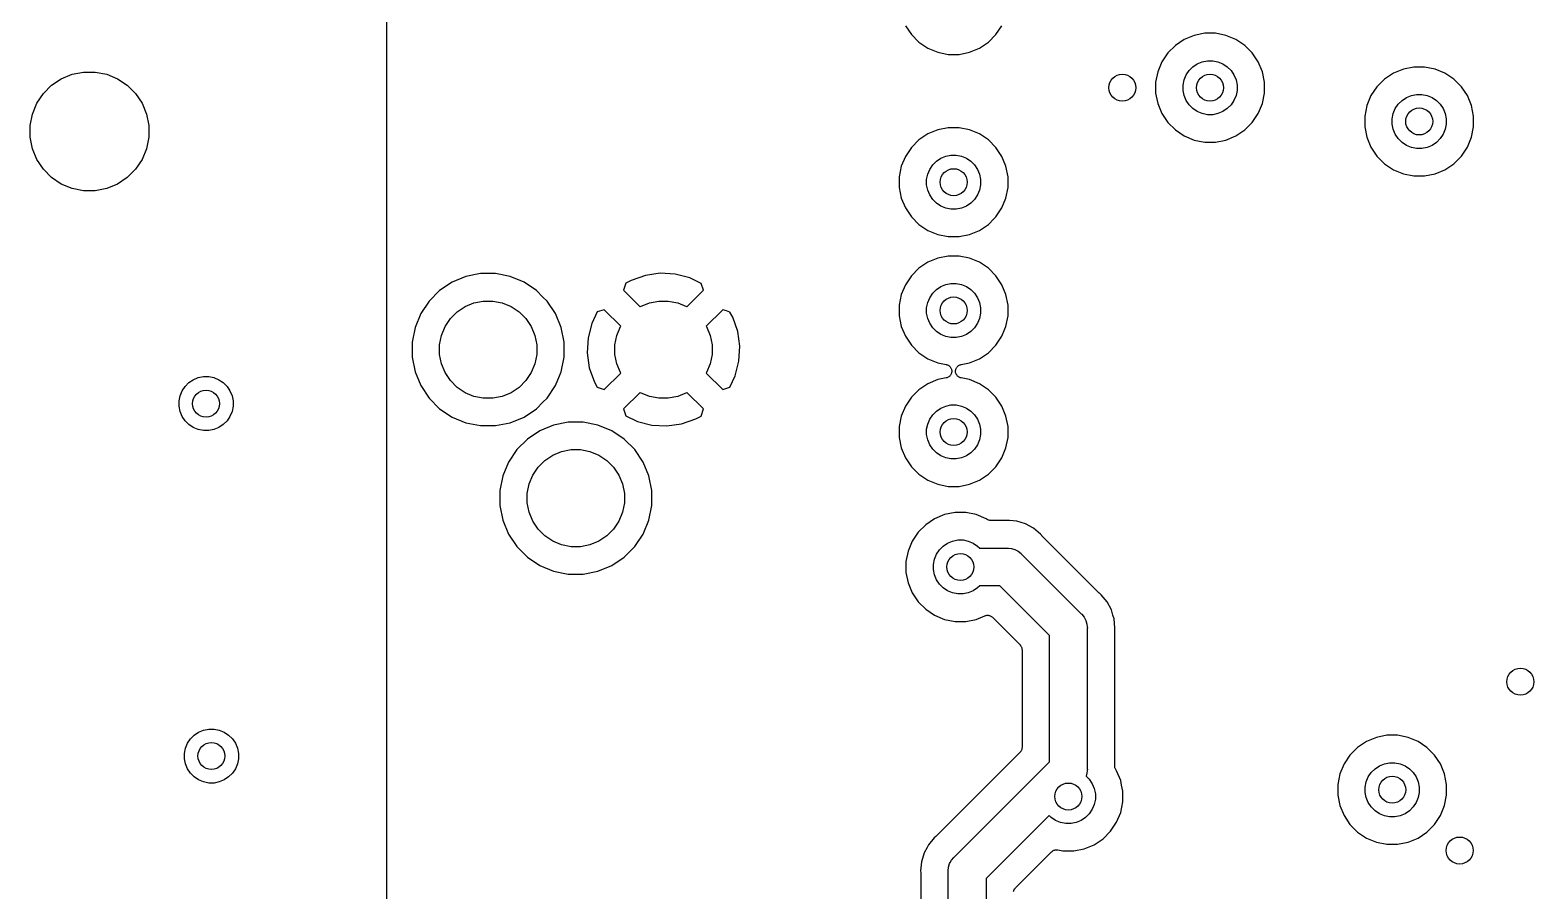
# Model space of a CAD drawing. Extents: x -1.3 to 94.4, y -81.8 to 12.8.
# Drawn here: x 42.14 to 70, y -37.62 to -21.68 of the extents above; entities that cross this region are included whole.
import ezdxf

# ---------------------------------------------------------------- set-up
doc = ezdxf.new("R2010")
doc.units = 0
doc.layers.add('BLACK', color=7, linetype='CONTINUOUS')

msp = doc.modelspace()

# ---------------------------------------------------------------- linework, layer by layer
at = {"layer": 'BLACK', "linetype": 'CONTINUOUS'}
for p, q in [((48.75, -48.623), (48.75, -19.9243)), ((58.3567, -21.6025), (58.467, -21.7676)), ((60.033, -21.7676), (60.1433, -21.6025)), ((58.467, -21.7676), (58.6074, -21.908)), ((58.6074, -21.908), (58.7725, -22.0183)), ((59.7275, -22.0183), (59.8926, -21.908)), ((59.8926, -21.908), (60.033, -21.7676)), ((63.3574, -21.967), (63.217, -22.1074)), ((63.5225, -21.8567), (63.3574, -21.967)), ((63.706, -21.7807), (63.5225, -21.8567)), ((63.9007, -21.742), (63.706, -21.7807)), ((64.0993, -21.742), (63.9007, -21.742)), ((64.294, -21.7807), (64.0993, -21.742)), ((64.4775, -21.8567), (64.294, -21.7807)), ((64.6426, -21.967), (64.4775, -21.8567)), ((64.783, -22.1074), (64.6426, -21.967)), ((58.7725, -22.0183), (58.956, -22.0943)), ((58.956, -22.0943), (59.1507, -22.133)), ((59.1507, -22.133), (59.3493, -22.133)), ((59.3493, -22.133), (59.544, -22.0943)), ((59.544, -22.0943), (59.7275, -22.0183)), ((63.1067, -22.2725), (63.0307, -22.456)), ((63.217, -22.1074), (63.1067, -22.2725)), ((63.7632, -22.3069), (63.8542, -22.2692)), ((63.8542, -22.2692), (63.9508, -22.25)), ((63.9508, -22.25), (64.0492, -22.25)), ((64.0492, -22.25), (64.1458, -22.2692)), ((64.1458, -22.2692), (64.2368, -22.3069)), ((64.8933, -22.2725), (64.783, -22.1074)), ((64.9693, -22.456), (64.8933, -22.2725)), ((42.719, -22.5852), (42.9191, -22.5023)), ((42.9191, -22.5023), (43.1317, -22.46)), ((43.1317, -22.46), (43.3483, -22.46)), ((43.3483, -22.46), (43.5609, -22.5023)), ((43.5609, -22.5023), (43.761, -22.5852)), ((63.0307, -22.456), (62.992, -22.6507)), ((63.5192, -22.6042), (63.5569, -22.5132)), ((63.5569, -22.5132), (63.6116, -22.4313)), ((63.6116, -22.4313), (63.6813, -22.3616)), ((63.6813, -22.3616), (63.7632, -22.3069)), ((64.2368, -22.3069), (64.3187, -22.3616)), ((64.3187, -22.3616), (64.3884, -22.4313)), ((64.3884, -22.4313), (64.4431, -22.5132)), ((64.4431, -22.5132), (64.4808, -22.6042)), ((65.008, -22.6507), (64.9693, -22.456)), ((67.3975, -22.4817), (67.2324, -22.592)), ((67.581, -22.4057), (67.3975, -22.4817)), ((67.7757, -22.367), (67.581, -22.4057)), ((67.9743, -22.367), (67.7757, -22.367)), ((68.169, -22.4057), (67.9743, -22.367)), ((68.3525, -22.4817), (68.169, -22.4057)), ((68.5176, -22.592), (68.3525, -22.4817)), ((42.3856, -22.8588), (42.5388, -22.7056)), ((42.5388, -22.7056), (42.719, -22.5852)), ((43.761, -22.5852), (43.9412, -22.7056)), ((43.9412, -22.7056), (44.0944, -22.8588)), ((62.992, -22.6507), (62.992, -22.8493)), ((63.5, -22.7008), (63.5192, -22.6042)), ((63.5, -22.7992), (63.5, -22.7008)), ((63.5192, -22.8958), (63.5, -22.7992)), ((64.4808, -22.6042), (64.5, -22.7008)), ((64.5, -22.7992), (64.4808, -22.8958)), ((64.5, -22.7008), (64.5, -22.7992)), ((65.008, -22.8493), (65.008, -22.6507)), ((67.092, -22.7324), (66.9817, -22.8975)), ((67.2324, -22.592), (67.092, -22.7324)), ((68.658, -22.7324), (68.5176, -22.592)), ((68.7683, -22.8975), (68.658, -22.7324)), ((42.1823, -23.2391), (42.2652, -23.039)), ((42.2652, -23.039), (42.3856, -22.8588)), ((44.0944, -22.8588), (44.2148, -23.039)), ((44.2148, -23.039), (44.2977, -23.2391)), ((62.992, -22.8493), (63.0307, -23.044)), ((63.0307, -23.044), (63.1067, -23.2275)), ((63.5569, -22.9868), (63.5192, -22.8958)), ((63.6116, -23.0687), (63.5569, -22.9868)), ((63.6813, -23.1384), (63.6116, -23.0687)), ((64.3884, -23.0687), (64.3187, -23.1384)), ((64.4431, -22.9868), (64.3884, -23.0687)), ((64.4808, -22.8958), (64.4431, -22.9868)), ((64.8986, -23.2145), (64.9693, -23.044)), ((64.9693, -23.044), (65.008, -22.8493)), ((66.9057, -23.081), (66.867, -23.2757)), ((66.9817, -22.8975), (66.9057, -23.081)), ((67.4319, -23.1382), (67.4866, -23.0563)), ((67.4866, -23.0563), (67.5563, -22.9866)), ((67.5563, -22.9866), (67.6382, -22.9319)), ((67.6382, -22.9319), (67.7292, -22.8942)), ((67.7292, -22.8942), (67.8258, -22.875)), ((67.8258, -22.875), (67.9242, -22.875)), ((67.9242, -22.875), (68.0208, -22.8942)), ((68.0208, -22.8942), (68.1118, -22.9319)), ((68.1118, -22.9319), (68.1937, -22.9866)), ((68.1937, -22.9866), (68.2634, -23.0563)), ((68.2634, -23.0563), (68.3181, -23.1382)), ((68.8053, -22.9868), (68.7683, -22.8975)), ((68.8443, -23.081), (68.8053, -22.9868)), ((68.883, -23.2757), (68.8443, -23.081)), ((42.14, -23.4517), (42.1823, -23.2391)), ((44.2977, -23.2391), (44.34, -23.4517)), ((63.1067, -23.2275), (63.217, -23.3926)), ((63.217, -23.3926), (63.3574, -23.533)), ((63.7632, -23.1931), (63.6813, -23.1384)), ((63.8542, -23.2308), (63.7632, -23.1931)), ((63.9508, -23.25), (63.8542, -23.2308)), ((64.0492, -23.25), (63.9508, -23.25)), ((64.1458, -23.2308), (64.0492, -23.25)), ((64.2368, -23.1931), (64.1458, -23.2308)), ((64.3187, -23.1384), (64.2368, -23.1931)), ((64.6426, -23.533), (64.783, -23.3926)), ((64.783, -23.3926), (64.8933, -23.2275)), ((64.8933, -23.2275), (64.8986, -23.2146)), ((64.8986, -23.2146), (64.8986, -23.2145)), ((66.867, -23.2757), (66.867, -23.4743)), ((67.375, -23.3258), (67.3942, -23.2292)), ((67.375, -23.4242), (67.375, -23.3258)), ((67.3942, -23.2292), (67.4319, -23.1382)), ((68.3181, -23.1382), (68.3558, -23.2292)), ((68.3558, -23.2292), (68.375, -23.3258)), ((68.375, -23.3258), (68.375, -23.4242)), ((68.883, -23.4743), (68.883, -23.2757)), ((42.14, -23.6683), (42.14, -23.4517)), ((42.1823, -23.8809), (42.14, -23.6683)), ((44.34, -23.6683), (44.2977, -23.8809)), ((44.34, -23.4517), (44.34, -23.6683)), ((58.7725, -23.6067), (58.6074, -23.717)), ((58.956, -23.5307), (58.7725, -23.6067)), ((59.1507, -23.492), (58.956, -23.5307)), ((59.3493, -23.492), (59.1507, -23.492)), ((59.544, -23.5307), (59.3493, -23.492)), ((59.7275, -23.6067), (59.544, -23.5307)), ((59.8926, -23.717), (59.7275, -23.6067)), ((63.3574, -23.533), (63.5225, -23.6433)), ((63.5225, -23.6433), (63.706, -23.7193)), ((64.294, -23.7193), (64.4775, -23.6433)), ((64.4775, -23.6433), (64.6426, -23.533)), ((66.867, -23.4743), (66.9057, -23.669)), ((66.9057, -23.669), (66.9817, -23.8525)), ((67.3942, -23.5208), (67.375, -23.4242)), ((67.4319, -23.6118), (67.3942, -23.5208)), ((67.4866, -23.6937), (67.4319, -23.6118)), ((68.3181, -23.6118), (68.2634, -23.6937)), ((68.3558, -23.5208), (68.3181, -23.6118)), ((68.375, -23.4242), (68.3558, -23.5208)), ((68.7683, -23.8525), (68.8443, -23.669)), ((68.8443, -23.669), (68.883, -23.4743)), ((42.2652, -24.081), (42.1823, -23.8809)), ((44.2977, -23.8809), (44.2148, -24.081)), ((58.467, -23.8574), (58.3567, -24.0225)), ((58.6074, -23.717), (58.467, -23.8574)), ((60.033, -23.8574), (59.8926, -23.717)), ((60.1433, -24.0225), (60.033, -23.8574)), ((63.706, -23.7193), (63.9007, -23.758)), ((63.9007, -23.758), (64.0993, -23.758)), ((64.0993, -23.758), (64.294, -23.7193)), ((66.9817, -23.8525), (67.092, -24.0176)), ((67.5563, -23.7634), (67.4866, -23.6937)), ((67.6382, -23.8181), (67.5563, -23.7634)), ((67.7292, -23.8558), (67.6382, -23.8181)), ((67.8258, -23.875), (67.7292, -23.8558)), ((67.9242, -23.875), (67.8258, -23.875)), ((68.0208, -23.8558), (67.9242, -23.875)), ((68.1118, -23.8181), (68.0208, -23.8558)), ((68.1937, -23.7634), (68.1118, -23.8181)), ((68.2634, -23.6937), (68.1937, -23.7634)), ((68.658, -24.0176), (68.7683, -23.8525)), ((42.3856, -24.2612), (42.2652, -24.081)), ((44.2148, -24.081), (44.0944, -24.2612)), ((58.2807, -24.206), (58.242, -24.4007)), ((58.3567, -24.0225), (58.2807, -24.206)), ((58.8069, -24.2632), (58.8616, -24.1813)), ((58.8616, -24.1813), (58.9313, -24.1116)), ((58.9313, -24.1116), (59.0132, -24.0569)), ((59.0132, -24.0569), (59.1042, -24.0192)), ((59.1042, -24.0192), (59.2008, -24)), ((59.2008, -24), (59.2992, -24)), ((59.2992, -24), (59.3958, -24.0192)), ((59.3958, -24.0192), (59.4868, -24.0569)), ((59.4868, -24.0569), (59.5687, -24.1116)), ((59.5687, -24.1116), (59.6384, -24.1813)), ((59.6384, -24.1813), (59.6931, -24.2632)), ((60.2193, -24.206), (60.1433, -24.0225)), ((60.258, -24.4007), (60.2193, -24.206)), ((67.092, -24.0176), (67.2324, -24.158)), ((67.2324, -24.158), (67.3975, -24.2683)), ((68.3525, -24.2683), (68.5176, -24.158)), ((68.5176, -24.158), (68.658, -24.0176)), ((42.5388, -24.4144), (42.3856, -24.2612)), ((42.719, -24.5348), (42.5388, -24.4144)), ((43.9412, -24.4144), (43.761, -24.5348)), ((44.0944, -24.2612), (43.9412, -24.4144)), ((58.242, -24.4007), (58.242, -24.5993)), ((58.75, -24.4508), (58.7692, -24.3542)), ((58.75, -24.5492), (58.75, -24.4508)), ((58.7692, -24.3542), (58.8069, -24.2632)), ((59.6931, -24.2632), (59.7308, -24.3542)), ((59.7308, -24.3542), (59.75, -24.4508)), ((59.75, -24.4508), (59.75, -24.5492)), ((60.258, -24.5993), (60.258, -24.4007)), ((67.3975, -24.2683), (67.581, -24.3443)), ((67.581, -24.3443), (67.7757, -24.383)), ((67.7757, -24.383), (67.9743, -24.383)), ((67.9743, -24.383), (68.169, -24.3443)), ((68.169, -24.3443), (68.3525, -24.2683)), ((42.9191, -24.6177), (42.719, -24.5348)), ((43.1317, -24.66), (42.9191, -24.6177)), ((43.3483, -24.66), (43.1317, -24.66)), ((43.5609, -24.6177), (43.3483, -24.66)), ((43.761, -24.5348), (43.5609, -24.6177)), ((58.242, -24.5993), (58.2807, -24.794)), ((58.2807, -24.794), (58.3567, -24.9775)), ((58.7692, -24.6458), (58.75, -24.5492)), ((58.8069, -24.7368), (58.7692, -24.6458)), ((58.8616, -24.8187), (58.8069, -24.7368)), ((59.6931, -24.7368), (59.6384, -24.8187)), ((59.7308, -24.6458), (59.6931, -24.7368)), ((59.75, -24.5492), (59.7308, -24.6458)), ((60.1433, -24.9775), (60.2193, -24.794)), ((60.2193, -24.794), (60.258, -24.5993)), ((58.3567, -24.9775), (58.467, -25.1426)), ((58.9313, -24.8884), (58.8616, -24.8187)), ((59.0132, -24.9431), (58.9313, -24.8884)), ((59.1042, -24.9808), (59.0132, -24.9431)), ((59.2008, -25), (59.1042, -24.9808)), ((59.2992, -25), (59.2008, -25)), ((59.3958, -24.9808), (59.2992, -25)), ((59.4868, -24.9431), (59.3958, -24.9808)), ((59.5687, -24.8884), (59.4868, -24.9431)), ((59.6384, -24.8187), (59.5687, -24.8884)), ((60.033, -25.1426), (60.1433, -24.9775)), ((58.467, -25.1426), (58.6074, -25.283)), ((58.6074, -25.283), (58.7725, -25.3933)), ((59.7275, -25.3933), (59.8926, -25.283)), ((59.8926, -25.283), (60.0021, -25.1734)), ((60.0021, -25.1734), (60.033, -25.1426)), ((60.0021, -25.1734), (60.0021, -25.1734)), ((58.7725, -25.3933), (58.956, -25.4693)), ((58.956, -25.4693), (59.1507, -25.508)), ((59.1507, -25.508), (59.3493, -25.508)), ((59.3493, -25.508), (59.544, -25.4693)), ((59.544, -25.4693), (59.7275, -25.3933)), ((58.956, -25.9057), (58.7725, -25.9817)), ((59.1507, -25.867), (58.956, -25.9057)), ((59.3493, -25.867), (59.1507, -25.867)), ((59.544, -25.9057), (59.3493, -25.867)), ((59.7275, -25.9817), (59.544, -25.9057)), ((53.814, -26.1865), (53.5394, -26.2256)), ((54.0909, -26.2018), (53.814, -26.1865)), ((58.6074, -26.092), (58.467, -26.2324)), ((58.7725, -25.9817), (58.6074, -26.092)), ((59.8926, -26.092), (59.7275, -25.9817)), ((60.033, -26.2324), (59.8926, -26.092)), ((49.9581, -26.3522), (49.7275, -26.5063)), ((50.2143, -26.2461), (49.9581, -26.3522)), ((50.4863, -26.192), (50.2143, -26.2461)), ((50.7637, -26.192), (50.4863, -26.192)), ((51.0357, -26.2461), (50.7637, -26.192)), ((51.2919, -26.3522), (51.0357, -26.2461)), ((51.5225, -26.5063), (51.2919, -26.3522)), ((53.1789, -26.3698), (53.1356, -26.5014)), ((53.2751, -26.3184), (53.1789, -26.3698)), ((53.5394, -26.2256), (53.2751, -26.3184)), ((54.3595, -26.2707), (54.0909, -26.2018)), ((54.5721, -26.3728), (54.3595, -26.2707)), ((54.6144, -26.5014), (54.5721, -26.3728)), ((58.3567, -26.3975), (58.2807, -26.581)), ((58.467, -26.2324), (58.3567, -26.3975)), ((58.9313, -26.4866), (59.0132, -26.4319)), ((59.0132, -26.4319), (59.1042, -26.3942)), ((59.1042, -26.3942), (59.2008, -26.375)), ((59.2008, -26.375), (59.2992, -26.375)), ((59.2992, -26.375), (59.3958, -26.3942)), ((59.3958, -26.3942), (59.4868, -26.4319)), ((59.4868, -26.4319), (59.5687, -26.4866)), ((60.1433, -26.3975), (60.033, -26.2324)), ((60.2193, -26.581), (60.1433, -26.3975)), ((49.5313, -26.7025), (49.3772, -26.9331)), ((49.7275, -26.5063), (49.5313, -26.7025)), ((50.1987, -26.8024), (50.3625, -26.7346)), ((50.3625, -26.7346), (50.5364, -26.7)), ((50.5364, -26.7), (50.7136, -26.7)), ((50.7136, -26.7), (50.8875, -26.7346)), ((50.8875, -26.7346), (51.0513, -26.8024)), ((51.6419, -26.6257), (51.5225, -26.5063)), ((51.7187, -26.7025), (51.6419, -26.6257)), ((51.6419, -26.6257), (51.6419, -26.6257)), ((51.8728, -26.9331), (51.7187, -26.7025)), ((53.1356, -26.5014), (53.4415, -26.8073)), ((53.4487, -26.8024), (53.6125, -26.7346)), ((53.6125, -26.7346), (53.7864, -26.7)), ((53.7864, -26.7), (53.9636, -26.7)), ((53.9636, -26.7), (54.1375, -26.7346)), ((54.1375, -26.7346), (54.3013, -26.8024)), ((54.3085, -26.8073), (54.6144, -26.5014)), ((58.2807, -26.581), (58.242, -26.7757)), ((58.75, -26.8258), (58.7692, -26.7292)), ((58.7692, -26.7292), (58.8069, -26.6382)), ((58.8069, -26.6382), (58.8616, -26.5563)), ((58.8616, -26.5563), (58.9313, -26.4866)), ((59.5687, -26.4866), (59.6384, -26.5563)), ((59.6384, -26.5563), (59.6931, -26.6382)), ((59.6931, -26.6382), (59.7308, -26.7292)), ((59.7308, -26.7292), (59.75, -26.8258)), ((60.258, -26.7757), (60.2193, -26.581)), ((49.3772, -26.9331), (49.2711, -27.1893)), ((49.9259, -27.0263), (50.0513, -26.9009)), ((50.0513, -26.9009), (50.1987, -26.8024)), ((51.0513, -26.8024), (51.1987, -26.9009)), ((51.1987, -26.9009), (51.3241, -27.0263)), ((51.9789, -27.1893), (51.8728, -26.9331)), ((52.6478, -26.9029), (52.5457, -27.1155)), ((52.7764, -26.8606), (52.6478, -26.9029)), ((53.0823, -27.1665), (52.7764, -26.8606)), ((53.4415, -26.8073), (53.4487, -26.8024)), ((54.3013, -26.8024), (54.3085, -26.8073)), ((54.9736, -26.8606), (54.6677, -27.1665)), ((55.0442, -26.8838), (54.9736, -26.8606)), ((55.1052, -26.9039), (55.0442, -26.8838)), ((55.1566, -27.0001), (55.1052, -26.9039)), ((55.2494, -27.2644), (55.1566, -27.0001)), ((58.242, -26.7757), (58.242, -26.9743)), ((58.242, -26.9743), (58.2807, -27.169)), ((58.75, -26.9242), (58.75, -26.8258)), ((58.7692, -27.0208), (58.75, -26.9242)), ((58.8069, -27.1118), (58.7692, -27.0208)), ((59.7308, -27.0208), (59.6931, -27.1118)), ((59.75, -26.9242), (59.7308, -27.0208)), ((59.75, -26.8258), (59.75, -26.9242)), ((60.2193, -27.169), (60.258, -26.9743)), ((60.258, -26.9743), (60.258, -26.7757)), ((49.2711, -27.1893), (49.217, -27.4613)), ((49.7596, -27.3375), (49.8274, -27.1737)), ((49.8274, -27.1737), (49.9259, -27.0263)), ((51.3241, -27.0263), (51.4226, -27.1737)), ((51.4226, -27.1737), (51.4904, -27.3375)), ((52.033, -27.4613), (51.9789, -27.1893)), ((52.5457, -27.1155), (52.4768, -27.3841)), ((53.0096, -27.3375), (53.0774, -27.1737)), ((53.0774, -27.1737), (53.0823, -27.1665)), ((54.6677, -27.1665), (54.6726, -27.1737)), ((54.6726, -27.1737), (54.7404, -27.3375)), ((55.2885, -27.539), (55.2494, -27.2644)), ((58.2807, -27.169), (58.3567, -27.3525)), ((58.8616, -27.1937), (58.8069, -27.1118)), ((58.9313, -27.2634), (58.8616, -27.1937)), ((59.0132, -27.3181), (58.9313, -27.2634)), ((59.5687, -27.2634), (59.4868, -27.3181)), ((59.6384, -27.1937), (59.5687, -27.2634)), ((59.6931, -27.1118), (59.6384, -27.1937)), ((60.1433, -27.3525), (60.2004, -27.2146)), ((60.2004, -27.2146), (60.2193, -27.169)), ((60.2004, -27.2146), (60.2004, -27.2146)), ((49.217, -27.4613), (49.217, -27.7387)), ((49.725, -27.5114), (49.7596, -27.3375)), ((49.725, -27.6886), (49.725, -27.5114)), ((51.4904, -27.3375), (51.525, -27.5114)), ((51.525, -27.5114), (51.525, -27.6886)), ((52.033, -27.7387), (52.033, -27.4613)), ((52.4768, -27.3841), (52.4615, -27.661)), ((52.975, -27.5114), (53.0096, -27.3375)), ((52.975, -27.6886), (52.975, -27.5114)), ((54.7404, -27.3375), (54.775, -27.5114)), ((54.775, -27.5114), (54.775, -27.6886)), ((55.2732, -27.8159), (55.2885, -27.539)), ((58.3567, -27.3525), (58.467, -27.5176)), ((58.467, -27.5176), (58.6074, -27.658)), ((59.1042, -27.3558), (59.0132, -27.3181)), ((59.2008, -27.375), (59.1042, -27.3558)), ((59.2992, -27.375), (59.2008, -27.375)), ((59.3958, -27.3558), (59.2992, -27.375)), ((59.4868, -27.3181), (59.3958, -27.3558)), ((59.8926, -27.658), (60.033, -27.5176)), ((60.033, -27.5176), (60.1433, -27.3525)), ((49.217, -27.7387), (49.2711, -28.0107)), ((49.7596, -27.8625), (49.725, -27.6886)), ((51.525, -27.6886), (51.4904, -27.8625)), ((51.9789, -28.0107), (52.033, -27.7387)), ((52.4615, -27.661), (52.5006, -27.9356)), ((53.0096, -27.8625), (52.975, -27.6886)), ((54.775, -27.6886), (54.7404, -27.8625)), ((55.2043, -28.0845), (55.2732, -27.8159)), ((58.6074, -27.658), (58.7725, -27.7683)), ((58.7725, -27.7683), (58.956, -27.8443)), ((58.956, -27.8443), (59.1127, -27.8754)), ((59.3873, -27.8754), (59.544, -27.8443)), ((59.544, -27.8443), (59.7275, -27.7683)), ((59.7275, -27.7683), (59.8926, -27.658)), ((45.1632, -28.1569), (45.2542, -28.1192)), ((45.2542, -28.1192), (45.3508, -28.1)), ((45.3508, -28.1), (45.4492, -28.1)), ((45.4492, -28.1), (45.5458, -28.1192)), ((45.5458, -28.1192), (45.6368, -28.1569)), ((49.2711, -28.0107), (49.3772, -28.2669)), ((49.8274, -28.0263), (49.7596, -27.8625)), ((49.9259, -28.1737), (49.8274, -28.0263)), ((51.4226, -28.0263), (51.3241, -28.1737)), ((51.4904, -27.8625), (51.4226, -28.0263)), ((51.8728, -28.2669), (51.9789, -28.0107)), ((52.5006, -27.9356), (52.5934, -28.1999)), ((52.7764, -28.3394), (53.0823, -28.0335)), ((53.0774, -28.0263), (53.0096, -27.8625)), ((53.0823, -28.0335), (53.0774, -28.0263)), ((54.6726, -28.0263), (54.6677, -28.0335)), ((54.6677, -28.0335), (54.9736, -28.3394)), ((54.7404, -27.8625), (54.6726, -28.0263)), ((55.1022, -28.2971), (55.2043, -28.0845)), ((59.1127, -28.1246), (58.956, -28.1557)), ((59.1127, -27.8754), (59.1142, -27.8758)), ((59.1245, -28.121), (59.1127, -28.1246)), ((59.1142, -27.8758), (59.1142, -27.8758)), ((59.1142, -27.8758), (59.1142, -27.8758)), ((59.1142, -27.8758), (59.1145, -27.8758)), ((59.1145, -27.8758), (59.1265, -27.8796)), ((59.1362, -28.1175), (59.1245, -28.121)), ((59.1265, -27.8796), (59.1379, -27.8832)), ((59.1363, -28.1174), (59.1362, -28.1175)), ((59.1364, -28.1174), (59.1363, -28.1174)), ((59.1469, -28.1118), (59.1364, -28.1174)), ((59.1379, -27.8832), (59.138, -27.8833)), ((59.138, -27.8833), (59.1381, -27.8833)), ((59.1381, -27.8833), (59.1492, -27.8894)), ((59.1581, -28.1058), (59.1469, -28.1118)), ((59.1492, -27.8894), (59.1596, -27.8951)), ((59.1582, -28.1058), (59.1581, -28.1058)), ((59.1583, -28.1057), (59.1582, -28.1058)), ((59.1677, -28.0981), (59.1583, -28.1057)), ((59.1596, -27.8951), (59.1597, -27.8952)), ((59.1597, -27.8952), (59.1598, -27.8953)), ((59.1598, -27.8953), (59.1693, -27.9032)), ((59.1773, -28.0902), (59.1677, -28.0981)), ((59.1693, -27.9032), (59.1786, -27.9111)), ((59.1774, -28.0901), (59.1773, -28.0902)), ((59.1775, -28.09), (59.1774, -28.0901)), ((59.1853, -28.0806), (59.1775, -28.09)), ((59.1786, -27.9111), (59.1787, -27.9111)), ((59.1787, -27.9111), (59.1788, -27.9112)), ((59.1788, -27.9112), (59.1864, -27.9207)), ((59.1932, -28.0711), (59.1853, -28.0806)), ((59.1864, -27.9207), (59.1941, -27.9304)), ((59.1933, -28.0709), (59.1932, -28.071)), ((59.1932, -28.071), (59.1932, -28.0711)), ((59.1991, -28.0602), (59.1933, -28.0709)), ((59.1941, -27.9304), (59.1942, -27.9305)), ((59.1942, -27.9305), (59.1943, -27.9306)), ((59.1943, -27.9306), (59.2003, -27.942)), ((59.205, -28.0493), (59.1991, -28.0602)), ((59.2003, -27.942), (59.2056, -27.9523)), ((59.2051, -28.0491), (59.205, -28.0492)), ((59.205, -28.0492), (59.205, -28.0493)), ((59.2088, -28.0371), (59.2051, -28.0491)), ((59.2056, -27.9523), (59.2057, -27.9524)), ((59.2057, -27.9524), (59.2057, -27.9525)), ((59.2057, -27.9525), (59.2093, -27.9646)), ((59.2123, -28.0256), (59.2088, -28.0371)), ((59.2093, -27.9646), (59.2127, -27.9761)), ((59.2124, -28.0254), (59.2123, -28.0255)), ((59.2123, -28.0255), (59.2123, -28.0256)), ((59.2137, -28.013), (59.2124, -28.0254)), ((59.2127, -27.9761), (59.2127, -27.9762)), ((59.2127, -27.9762), (59.2127, -27.9763)), ((59.2127, -27.9763), (59.2138, -27.9883)), ((59.2149, -28.001), (59.2137, -28.013)), ((59.2138, -27.9883), (59.2149, -28.0008)), ((59.2149, -28.0008), (59.2149, -28.0009)), ((59.2149, -28.0009), (59.2149, -28.001)), ((59.2851, -27.999), (59.2864, -27.9868)), ((59.2851, -27.9991), (59.2851, -27.999)), ((59.2851, -27.9992), (59.2851, -27.9991)), ((59.2862, -28.0115), (59.2851, -27.9992)), ((59.2873, -28.0237), (59.2862, -28.0115)), ((59.2864, -27.9868), (59.2876, -27.9746)), ((59.2873, -28.0238), (59.2873, -28.0237)), ((59.2873, -28.0239), (59.2873, -28.0238)), ((59.2907, -28.0352), (59.2873, -28.0239)), ((59.2876, -27.9746), (59.2877, -27.9745)), ((59.2877, -27.9744), (59.2914, -27.9625)), ((59.2877, -27.9745), (59.2877, -27.9744)), ((59.2943, -28.0475), (59.2907, -28.0352)), ((59.2914, -27.9625), (59.2949, -27.9509)), ((59.2943, -28.0476), (59.2943, -28.0475)), ((59.2944, -28.0477), (59.2943, -28.0476)), ((59.2997, -28.058), (59.2944, -28.0477)), ((59.2949, -27.9509), (59.295, -27.9508)), ((59.295, -27.9507), (59.3009, -27.9398)), ((59.295, -27.9508), (59.295, -27.9507)), ((59.3057, -28.0694), (59.2997, -28.058)), ((59.3009, -27.9398), (59.3067, -27.9291)), ((59.3058, -28.0695), (59.3057, -28.0694)), ((59.3059, -28.0696), (59.3058, -28.0695)), ((59.3134, -28.0789), (59.3059, -28.0696)), ((59.3067, -27.9291), (59.3068, -27.929)), ((59.3068, -27.9289), (59.3147, -27.9194)), ((59.3068, -27.929), (59.3068, -27.9289)), ((59.3212, -28.0888), (59.3134, -28.0789)), ((59.3147, -27.9194), (59.3225, -27.91)), ((59.3213, -28.0889), (59.3212, -28.0888)), ((59.3214, -28.0889), (59.3213, -28.0889)), ((59.3307, -28.0968), (59.3214, -28.0889)), ((59.3225, -27.91), (59.3226, -27.9099)), ((59.3226, -27.9099), (59.3227, -27.9098)), ((59.3227, -27.9098), (59.3323, -27.9019)), ((59.3402, -28.1047), (59.3307, -28.0968)), ((59.3323, -27.9019), (59.3417, -27.8943)), ((59.3403, -28.1048), (59.3402, -28.1047)), ((59.3404, -28.1049), (59.3403, -28.1048)), ((59.3508, -28.1106), (59.3404, -28.1049)), ((59.3417, -27.8943), (59.3418, -27.8942)), ((59.3418, -27.8942), (59.3419, -27.8942)), ((59.3419, -27.8942), (59.3531, -27.8882)), ((59.3619, -28.1167), (59.3508, -28.1106)), ((59.3531, -27.8882), (59.3636, -27.8826)), ((59.362, -28.1167), (59.3619, -28.1167)), ((59.3621, -28.1168), (59.362, -28.1167)), ((59.3735, -28.1204), (59.3621, -28.1168)), ((59.3636, -27.8826), (59.3637, -27.8826)), ((59.3637, -27.8826), (59.3638, -27.8825)), ((59.3638, -27.8825), (59.3755, -27.879)), ((59.3855, -28.1242), (59.3735, -28.1204)), ((59.3755, -27.879), (59.3873, -27.8754)), ((59.3858, -28.1242), (59.3855, -28.1242)), ((59.3873, -28.1246), (59.3858, -28.1242)), ((59.3858, -28.1242), (59.3858, -28.1242)), ((59.3858, -28.1242), (59.3858, -28.1242)), ((59.544, -28.1557), (59.3873, -28.1246)), ((44.9192, -28.4542), (44.9569, -28.3632)), ((44.9569, -28.3632), (45.0116, -28.2813)), ((45.0116, -28.2813), (45.0813, -28.2116)), ((45.0813, -28.2116), (45.1632, -28.1569)), ((45.6368, -28.1569), (45.7187, -28.2116)), ((45.7187, -28.2116), (45.7884, -28.2813)), ((45.7884, -28.2813), (45.8431, -28.3632)), ((45.8431, -28.3632), (45.8808, -28.4542)), ((49.3772, -28.2669), (49.5313, -28.4975)), ((50.0513, -28.2991), (49.9259, -28.1737)), ((50.1987, -28.3976), (50.0513, -28.2991)), ((50.3625, -28.4654), (50.1987, -28.3976)), ((51.0513, -28.3976), (50.8875, -28.4654)), ((51.1987, -28.2991), (51.0513, -28.3976)), ((51.3241, -28.1737), (51.1987, -28.2991)), ((51.7187, -28.4975), (51.8728, -28.2669)), ((52.5934, -28.1999), (52.6448, -28.2961)), ((52.6448, -28.2961), (52.7764, -28.3394)), ((53.4415, -28.3927), (53.1356, -28.6986)), ((53.4487, -28.3976), (53.4415, -28.3927)), ((53.6125, -28.4654), (53.4487, -28.3976)), ((54.3013, -28.3976), (54.1375, -28.4654)), ((54.3085, -28.3927), (54.3013, -28.3976)), ((54.6144, -28.6986), (54.3085, -28.3927)), ((54.9736, -28.3394), (55.1022, -28.2971)), ((58.6074, -28.342), (58.467, -28.4824)), ((58.7725, -28.2317), (58.6074, -28.342)), ((58.956, -28.1557), (58.7725, -28.2317)), ((59.7275, -28.2317), (59.544, -28.1557)), ((59.8926, -28.342), (59.7275, -28.2317)), ((60.033, -28.4824), (59.8926, -28.342)), ((44.9, -28.5508), (44.9192, -28.4542)), ((44.9, -28.6492), (44.9, -28.5508)), ((44.9192, -28.7458), (44.9, -28.6492)), ((45.8808, -28.4542), (45.9, -28.5508)), ((45.9, -28.6492), (45.8808, -28.7458)), ((45.9, -28.5508), (45.9, -28.6492)), ((49.5313, -28.4975), (49.7275, -28.6937)), ((49.7275, -28.6937), (49.9581, -28.8478)), ((50.5364, -28.5), (50.3625, -28.4654)), ((50.7136, -28.5), (50.5364, -28.5)), ((50.8875, -28.4654), (50.7136, -28.5)), ((51.2919, -28.8478), (51.5225, -28.6937)), ((51.5225, -28.6937), (51.6419, -28.5743)), ((51.6419, -28.5743), (51.7187, -28.4975)), ((51.6419, -28.5743), (51.6419, -28.5743)), ((53.7864, -28.5), (53.6125, -28.4654)), ((53.9636, -28.5), (53.7864, -28.5)), ((54.1375, -28.4654), (53.9636, -28.5)), ((58.3567, -28.6475), (58.2807, -28.831)), ((58.467, -28.4824), (58.3567, -28.6475)), ((58.9313, -28.7366), (59.0132, -28.6819)), ((59.0132, -28.6819), (59.1042, -28.6442)), ((59.1042, -28.6442), (59.2008, -28.625)), ((59.2008, -28.625), (59.2992, -28.625)), ((59.2992, -28.625), (59.3958, -28.6442)), ((59.3958, -28.6442), (59.4868, -28.6819)), ((59.4868, -28.6819), (59.5687, -28.7366)), ((60.1433, -28.6475), (60.033, -28.4824)), ((60.2193, -28.831), (60.1433, -28.6475)), ((44.9569, -28.8368), (44.9192, -28.7458)), ((45.0116, -28.9187), (44.9569, -28.8368)), ((45.0813, -28.9884), (45.0116, -28.9187)), ((45.7884, -28.9187), (45.7187, -28.9884)), ((45.8431, -28.8368), (45.7884, -28.9187)), ((45.8808, -28.7458), (45.8431, -28.8368)), ((49.9581, -28.8478), (50.2143, -28.9539)), ((50.2143, -28.9539), (50.4863, -29.008)), ((50.7637, -29.008), (51.0357, -28.9539)), ((51.0357, -28.9539), (51.2919, -28.8478)), ((52.1113, -28.942), (51.8393, -28.9961)), ((52.3887, -28.942), (52.1113, -28.942)), ((52.6607, -28.9961), (52.3887, -28.942)), ((53.1356, -28.6986), (53.1779, -28.8272)), ((53.1779, -28.8272), (53.3905, -28.9293)), ((53.3905, -28.9293), (53.6591, -28.9982)), ((53.936, -29.0135), (54.2106, -28.9744)), ((54.2106, -28.9744), (54.4749, -28.8816)), ((54.4749, -28.8816), (54.5711, -28.8302)), ((54.5711, -28.8302), (54.6144, -28.6986)), ((58.2807, -28.831), (58.242, -29.0257)), ((58.7692, -28.9792), (58.8069, -28.8882)), ((58.8069, -28.8882), (58.8616, -28.8063)), ((58.8616, -28.8063), (58.9313, -28.7366)), ((59.5687, -28.7366), (59.6384, -28.8063)), ((59.6384, -28.8063), (59.6931, -28.8882)), ((59.6931, -28.8882), (59.7308, -28.9792)), ((60.258, -29.0257), (60.2193, -28.831)), ((45.1632, -29.0431), (45.0813, -28.9884)), ((45.2542, -29.0808), (45.1632, -29.0431)), ((45.3508, -29.1), (45.2542, -29.0808)), ((45.4492, -29.1), (45.3508, -29.1)), ((45.5458, -29.0808), (45.4492, -29.1)), ((45.6368, -29.0431), (45.5458, -29.0808)), ((45.7187, -28.9884), (45.6368, -29.0431)), ((50.4863, -29.008), (50.7637, -29.008)), ((51.5831, -29.1022), (51.3525, -29.2563)), ((51.8393, -28.9961), (51.5831, -29.1022)), ((52.9169, -29.1022), (52.6607, -28.9961)), ((53.1475, -29.2563), (52.9169, -29.1022)), ((53.6591, -28.9982), (53.936, -29.0135)), ((58.242, -29.0257), (58.242, -29.2243)), ((58.242, -29.2243), (58.2807, -29.419)), ((58.75, -29.0758), (58.7692, -28.9792)), ((58.75, -29.1742), (58.75, -29.0758)), ((58.7692, -29.2708), (58.75, -29.1742)), ((59.7308, -28.9792), (59.75, -29.0758)), ((59.75, -29.1742), (59.7308, -29.2708)), ((59.75, -29.0758), (59.75, -29.1742)), ((60.2193, -29.419), (60.258, -29.2243)), ((60.258, -29.2243), (60.258, -29.0257)), ((51.1563, -29.4525), (51.0022, -29.6831)), ((51.3525, -29.2563), (51.1563, -29.4525)), ((51.8237, -29.5524), (51.9875, -29.4846)), ((51.9875, -29.4846), (52.1614, -29.45)), ((52.1614, -29.45), (52.3386, -29.45)), ((52.3386, -29.45), (52.5125, -29.4846)), ((52.5125, -29.4846), (52.6763, -29.5524)), ((53.3437, -29.4525), (53.1475, -29.2563)), ((53.4978, -29.6831), (53.3437, -29.4525)), ((58.2807, -29.419), (58.3567, -29.6025)), ((58.8069, -29.3618), (58.7692, -29.2708)), ((58.8616, -29.4437), (58.8069, -29.3618)), ((58.9313, -29.5134), (58.8616, -29.4437)), ((59.0132, -29.5681), (58.9313, -29.5134)), ((59.5687, -29.5134), (59.4868, -29.5681)), ((59.6384, -29.4437), (59.5687, -29.5134)), ((59.6931, -29.3618), (59.6384, -29.4437)), ((59.7308, -29.2708), (59.6931, -29.3618)), ((60.1433, -29.6025), (60.2193, -29.419)), ((51.0022, -29.6831), (50.8961, -29.9393)), ((51.4524, -29.9237), (51.5509, -29.7763)), ((51.5509, -29.7763), (51.6763, -29.6509)), ((51.6763, -29.6509), (51.8237, -29.5524)), ((52.6763, -29.5524), (52.8237, -29.6509)), ((52.8237, -29.6509), (52.9491, -29.7763)), ((52.9491, -29.7763), (53.0476, -29.9237)), ((53.6039, -29.9393), (53.4978, -29.6831)), ((58.3567, -29.6025), (58.467, -29.7676)), ((58.467, -29.7676), (58.6074, -29.908)), ((59.1042, -29.6058), (59.0132, -29.5681)), ((59.2008, -29.625), (59.1042, -29.6058)), ((59.2992, -29.625), (59.2008, -29.625)), ((59.3958, -29.6058), (59.2992, -29.625)), ((59.4868, -29.5681), (59.3958, -29.6058)), ((59.8926, -29.908), (60.033, -29.7676)), ((60.033, -29.7676), (60.1433, -29.6025)), ((50.8961, -29.9393), (50.842, -30.2113)), ((51.35, -30.2614), (51.3846, -30.0875)), ((51.3846, -30.0875), (51.4524, -29.9237)), ((53.0476, -29.9237), (53.1154, -30.0875)), ((53.1154, -30.0875), (53.15, -30.2614)), ((53.658, -30.2113), (53.6039, -29.9393)), ((58.6074, -29.908), (58.7725, -30.0183)), ((58.7725, -30.0183), (58.956, -30.0943)), ((59.544, -30.0943), (59.7275, -30.0183)), ((59.7275, -30.0183), (59.8926, -29.908)), ((50.842, -30.2113), (50.842, -30.4887)), ((51.35, -30.4386), (51.35, -30.2614)), ((53.15, -30.2614), (53.15, -30.4386)), ((53.658, -30.4887), (53.658, -30.2113)), ((58.956, -30.0943), (59.1507, -30.133)), ((59.1507, -30.133), (59.3493, -30.133)), ((59.3493, -30.133), (59.544, -30.0943)), ((50.842, -30.4887), (50.8961, -30.7607)), ((51.3846, -30.6125), (51.35, -30.4386)), ((51.4524, -30.7763), (51.3846, -30.6125)), ((53.1154, -30.6125), (53.0476, -30.7763)), ((53.15, -30.4386), (53.1154, -30.6125)), ((53.6039, -30.7607), (53.658, -30.4887)), ((59.2757, -30.617), (59.081, -30.6557)), ((59.4743, -30.617), (59.2757, -30.617)), ((59.669, -30.6557), (59.4743, -30.617)), ((50.8961, -30.7607), (51.0022, -31.0169)), ((51.5509, -30.9237), (51.4524, -30.7763)), ((51.6763, -31.0491), (51.5509, -30.9237)), ((52.9491, -30.9237), (52.8237, -31.0491)), ((53.0476, -30.7763), (52.9491, -30.9237)), ((53.4978, -31.0169), (53.6039, -30.7607)), ((58.7324, -30.842), (58.592, -30.9824)), ((58.8975, -30.7317), (58.7324, -30.842)), ((59.081, -30.6557), (58.8975, -30.7317)), ((59.8525, -30.7317), (59.669, -30.6557)), ((59.8732, -30.7456), (59.8525, -30.7317)), ((59.8835, -30.7511), (59.8732, -30.7456)), ((59.8938, -30.7567), (59.8835, -30.7511)), ((59.8944, -30.7569), (59.8938, -30.7567)), ((59.8951, -30.7573), (59.8944, -30.7569)), ((59.9062, -30.7607), (59.8951, -30.7573)), ((59.9174, -30.7642), (59.9062, -30.7607)), ((59.9181, -30.7643), (59.9174, -30.7642)), ((59.9188, -30.7645), (59.9181, -30.7643)), ((59.9304, -30.7657), (59.9188, -30.7645)), ((59.942, -30.767), (59.9304, -30.7657)), ((59.9434, -30.767), (59.942, -30.767)), ((59.9435, -30.767), (59.9434, -30.767)), ((59.9438, -30.767), (59.9435, -30.767)), ((59.9435, -30.767), (59.9435, -30.767)), ((60.2016, -30.767), (59.9438, -30.767)), ((60.2069, -30.7665), (60.2016, -30.767)), ((60.2123, -30.7665), (60.2069, -30.7665)), ((60.2141, -30.7664), (60.2123, -30.7665)), ((60.25, -30.7628), (60.2141, -30.7664)), ((60.2859, -30.7664), (60.25, -30.7628)), ((60.4182, -30.7794), (60.2859, -30.7664)), ((60.5799, -30.8285), (60.4182, -30.7794)), ((60.729, -30.9081), (60.5799, -30.8285)), ((60.8596, -31.0154), (60.729, -30.9081)), ((51.0022, -31.0169), (51.1563, -31.2475)), ((51.8237, -31.1476), (51.6763, -31.0491)), ((51.9875, -31.2154), (51.8237, -31.1476)), ((52.6763, -31.1476), (52.5125, -31.2154)), ((52.8237, -31.0491), (52.6763, -31.1476)), ((53.3437, -31.2475), (53.4978, -31.0169)), ((58.4817, -31.1475), (58.4057, -31.331)), ((58.592, -30.9824), (58.4817, -31.1475)), ((59.0563, -31.2366), (59.1382, -31.1819)), ((59.1382, -31.1819), (59.2292, -31.1442)), ((59.2292, -31.1442), (59.3257, -31.125)), ((59.3257, -31.125), (59.4242, -31.125)), ((59.4242, -31.125), (59.5208, -31.1442)), ((59.5208, -31.1442), (59.6118, -31.1819)), ((59.6118, -31.1819), (59.6937, -31.2366)), ((60.8825, -31.0433), (60.8596, -31.0154)), ((60.8863, -31.0471), (60.8825, -31.0433)), ((60.8897, -31.0513), (60.8863, -31.0471)), ((60.8909, -31.0525), (60.8897, -31.0513)), ((61.1621, -31.3237), (60.8909, -31.0525)), ((51.1563, -31.2475), (51.3525, -31.4437)), ((51.3525, -31.4437), (51.5831, -31.5978)), ((52.1614, -31.25), (51.9875, -31.2154)), ((52.3386, -31.25), (52.1614, -31.25)), ((52.5125, -31.2154), (52.3386, -31.25)), ((52.9169, -31.5978), (53.1475, -31.4437)), ((53.1475, -31.4437), (53.3437, -31.2475)), ((58.4057, -31.331), (58.367, -31.5257)), ((58.875, -31.5758), (58.8942, -31.4792)), ((58.8942, -31.4792), (58.9319, -31.3882)), ((58.9319, -31.3882), (58.9866, -31.3063)), ((58.9866, -31.3063), (59.0563, -31.2366)), ((59.6937, -31.2366), (59.7321, -31.275)), ((59.7321, -31.275), (60.2328, -31.275)), ((60.2328, -31.275), (60.25, -31.2733)), ((60.25, -31.2733), (60.2672, -31.275)), ((60.2672, -31.275), (60.2672, -31.275)), ((60.2672, -31.275), (60.3186, -31.2801)), ((60.3186, -31.2801), (60.3846, -31.3001)), ((60.3846, -31.3001), (60.4454, -31.3326)), ((60.4454, -31.3326), (60.4987, -31.3763)), ((60.4987, -31.3763), (60.5097, -31.3897)), ((60.5097, -31.3897), (61.6103, -32.4904)), ((61.1622, -31.3238), (61.1621, -31.3237)), ((61.9475, -32.1091), (61.1622, -31.3238)), ((51.5831, -31.5978), (51.8393, -31.7039)), ((51.8393, -31.7039), (52.1113, -31.758)), ((52.1113, -31.758), (52.3887, -31.758)), ((52.3887, -31.758), (52.6607, -31.7039)), ((52.6607, -31.7039), (52.9169, -31.5978)), ((58.367, -31.5257), (58.367, -31.7243)), ((58.367, -31.7243), (58.4057, -31.919)), ((58.875, -31.6742), (58.875, -31.5758)), ((58.8942, -31.7708), (58.875, -31.6742)), ((58.4057, -31.919), (58.4817, -32.1025)), ((58.9319, -31.8618), (58.8942, -31.7708)), ((58.9866, -31.9437), (58.9319, -31.8618)), ((59.0563, -32.0134), (58.9866, -31.9437)), ((59.1382, -32.0681), (59.0563, -32.0134)), ((59.6937, -32.0134), (59.6118, -32.0681)), ((59.7321, -31.975), (59.6937, -32.0134)), ((60.105, -31.975), (59.7321, -31.975)), ((61.025, -32.895), (60.105, -31.975)), ((58.4817, -32.1025), (58.592, -32.2676)), ((58.592, -32.2676), (58.7324, -32.408)), ((59.2292, -32.1058), (59.1382, -32.0681)), ((59.3257, -32.125), (59.2292, -32.1058)), ((59.4242, -32.125), (59.3257, -32.125)), ((59.5208, -32.1058), (59.4242, -32.125)), ((59.6118, -32.0681), (59.5208, -32.1058)), ((61.9516, -32.1125), (61.9475, -32.1091)), ((61.9554, -32.1163), (61.9516, -32.1125)), ((61.9567, -32.1175), (61.9554, -32.1163)), ((61.9846, -32.1404), (61.9567, -32.1175)), ((62.0919, -32.271), (61.9846, -32.1404)), ((62.1715, -32.4201), (62.0919, -32.271)), ((58.7324, -32.408), (58.8975, -32.5183)), ((58.8975, -32.5183), (59.081, -32.5943)), ((59.081, -32.5943), (59.2757, -32.633)), ((59.4743, -32.633), (59.669, -32.5943)), ((59.669, -32.5943), (59.8288, -32.5281)), ((59.8288, -32.5281), (59.8294, -32.5278)), ((59.8294, -32.5278), (59.8305, -32.5274)), ((59.8294, -32.5278), (59.8294, -32.5278)), ((59.8294, -32.5278), (59.8294, -32.5278)), ((59.8305, -32.5274), (59.8419, -32.5241)), ((59.8419, -32.5241), (59.8532, -32.5207)), ((59.8532, -32.5207), (59.8537, -32.5207)), ((59.8537, -32.5207), (59.8543, -32.5205)), ((59.8543, -32.5205), (59.8662, -32.5195)), ((59.8662, -32.5195), (59.8779, -32.5184)), ((59.8779, -32.5184), (59.8784, -32.5185)), ((59.8784, -32.5185), (59.879, -32.5184)), ((59.879, -32.5184), (59.8907, -32.5197)), ((59.8907, -32.5197), (59.9025, -32.5209)), ((59.9025, -32.5209), (59.903, -32.5211)), ((59.903, -32.5211), (59.9036, -32.5211)), ((59.9036, -32.5211), (59.9149, -32.5247)), ((59.9149, -32.5247), (59.9262, -32.5282)), ((59.9262, -32.5282), (59.9267, -32.5284)), ((59.9267, -32.5284), (59.9272, -32.5286)), ((59.9272, -32.5286), (59.9377, -32.5343)), ((59.9377, -32.5343), (59.9481, -32.5399)), ((59.9481, -32.5399), (59.9485, -32.5402)), ((59.9485, -32.5402), (59.949, -32.5405)), ((59.949, -32.5405), (59.9581, -32.5481)), ((59.9581, -32.5481), (59.9672, -32.5556)), ((59.9672, -32.5556), (60.4798, -33.0682)), ((61.6103, -32.4904), (61.6237, -32.5013)), ((61.6237, -32.5013), (61.6674, -32.5546)), ((61.6674, -32.5546), (61.6999, -32.6154)), ((62.2011, -32.5176), (62.1715, -32.4201)), ((62.2206, -32.5818), (62.2011, -32.5176)), ((62.2011, -32.5176), (62.2011, -32.5176)), ((62.2372, -32.75), (62.2206, -32.5818)), ((59.2757, -32.633), (59.4743, -32.633)), ((61.6999, -32.6154), (61.7199, -32.6814)), ((61.7199, -32.6814), (61.725, -32.7328)), ((61.725, -32.7328), (61.7267, -32.75)), ((61.7267, -32.75), (61.725, -32.7672)), ((61.725, -32.7672), (61.725, -35.3578)), ((62.233, -32.7966), (62.2336, -32.7913)), ((62.233, -32.7984), (62.233, -32.7966)), ((62.233, -35.3062), (62.233, -32.7984)), ((62.2336, -32.7859), (62.2372, -32.75)), ((62.2336, -32.7913), (62.2336, -32.7859)), ((60.4798, -33.0682), (60.4801, -33.0685)), ((60.4801, -33.0685), (60.4801, -33.0685)), ((60.4801, -33.0685), (60.4801, -33.0685)), ((60.4801, -33.0685), (60.481, -33.0695)), ((60.481, -33.0695), (60.4884, -33.0787)), ((60.4884, -33.0787), (60.4958, -33.0877)), ((60.4958, -33.0877), (60.4961, -33.0883)), ((60.4961, -33.0883), (60.4965, -33.0888)), ((60.4965, -33.0888), (60.5019, -33.0993)), ((60.5019, -33.0993), (60.5074, -33.1096)), ((60.5074, -33.1096), (60.5076, -33.1102)), ((60.5076, -33.1102), (60.5079, -33.1108)), ((60.5079, -33.1108), (60.5112, -33.1221)), ((60.5112, -33.1221), (60.5146, -33.1333)), ((60.5146, -33.1333), (60.5146, -33.134)), ((60.5146, -33.134), (60.5148, -33.1346)), ((60.5148, -33.1346), (60.5159, -33.1463)), ((60.5159, -33.1463), (60.517, -33.158)), ((61.025, -35.23), (61.025, -32.895)), ((60.517, -33.158), (60.517, -34.967)), ((45.0569, -34.8882), (45.1116, -34.8063)), ((45.1116, -34.8063), (45.1813, -34.7366)), ((45.1813, -34.7366), (45.2632, -34.6819)), ((45.2632, -34.6819), (45.3542, -34.6442)), ((45.3542, -34.6442), (45.4508, -34.625)), ((45.4508, -34.625), (45.5492, -34.625)), ((45.5492, -34.625), (45.6458, -34.6442)), ((45.6458, -34.6442), (45.7368, -34.6819)), ((45.7368, -34.6819), (45.8187, -34.7366)), ((45.8187, -34.7366), (45.8884, -34.8063)), ((45.8884, -34.8063), (45.9431, -34.8882)), ((67.081, -34.7807), (66.8975, -34.8567)), ((67.2757, -34.742), (67.081, -34.7807)), ((67.4743, -34.742), (67.2757, -34.742)), ((67.669, -34.7807), (67.4743, -34.742)), ((67.8525, -34.8567), (67.669, -34.7807)), ((45, -35.0758), (45.0192, -34.9792)), ((45, -35.1742), (45, -35.0758)), ((45.0192, -34.9792), (45.0569, -34.8882)), ((45.9431, -34.8882), (45.9808, -34.9792)), ((45.9808, -34.9792), (46, -35.0758)), ((46, -35.0758), (46, -35.1742)), ((60.4798, -35.0568), (58.9275, -36.6091)), ((60.4872, -35.0477), (60.4798, -35.0568)), ((60.4948, -35.0388), (60.4872, -35.0477)), ((60.4951, -35.0382), (60.4948, -35.0388)), ((60.4955, -35.0376), (60.4951, -35.0382)), ((60.5011, -35.0273), (60.4955, -35.0376)), ((60.5067, -35.017), (60.5011, -35.0273)), ((60.5069, -35.0164), (60.5067, -35.017)), ((60.5072, -35.0158), (60.5069, -35.0164)), ((60.5107, -35.0046), (60.5072, -35.0158)), ((60.5142, -34.9934), (60.5107, -35.0046)), ((60.5143, -34.9927), (60.5142, -34.9934)), ((60.5145, -34.9921), (60.5143, -34.9927)), ((60.5157, -34.9804), (60.5145, -34.9921)), ((60.517, -34.9688), (60.5157, -34.9804)), ((60.517, -34.967), (60.517, -34.9674)), ((60.517, -34.9674), (60.517, -34.9674)), ((60.517, -34.9674), (60.517, -34.9675)), ((60.517, -34.9675), (60.517, -34.9688)), ((66.7324, -34.967), (66.592, -35.1074)), ((66.8975, -34.8567), (66.7324, -34.967)), ((68.0176, -34.967), (67.8525, -34.8567)), ((68.158, -35.1074), (68.0176, -34.967)), ((45.0192, -35.2708), (45, -35.1742)), ((45.0569, -35.3618), (45.0192, -35.2708)), ((45.1116, -35.4437), (45.0569, -35.3618)), ((45.9431, -35.3618), (45.8884, -35.4437)), ((45.9808, -35.2708), (45.9431, -35.3618)), ((46, -35.1742), (45.9808, -35.2708)), ((59.2647, -36.9904), (61.025, -35.23)), ((61.725, -35.3578), (61.7267, -35.375)), ((61.7267, -35.375), (61.725, -35.3922)), ((62.2341, -35.3178), (62.233, -35.3062)), ((62.2351, -35.3295), (62.2341, -35.3178)), ((62.2353, -35.3302), (62.2351, -35.3295)), ((62.2354, -35.3309), (62.2353, -35.3302)), ((62.2388, -35.342), (62.2354, -35.3309)), ((62.242, -35.3533), (62.2388, -35.342)), ((62.2424, -35.3539), (62.242, -35.3533)), ((62.2426, -35.3546), (62.2424, -35.3539)), ((62.2481, -35.3649), (62.2426, -35.3546)), ((62.2534, -35.3753), (62.2481, -35.3649)), ((62.2542, -35.3765), (62.2534, -35.3753)), ((62.2544, -35.3768), (62.2542, -35.3765)), ((62.2542, -35.3765), (62.2542, -35.3765)), ((62.2542, -35.3765), (62.2542, -35.3765)), ((62.2683, -35.3975), (62.2544, -35.3768)), ((66.4817, -35.2725), (66.4057, -35.456)), ((66.592, -35.1074), (66.4817, -35.2725)), ((66.9866, -35.4313), (67.0563, -35.3616)), ((67.0563, -35.3616), (67.1382, -35.3069)), ((67.1382, -35.3069), (67.2292, -35.2692)), ((67.2292, -35.2692), (67.3258, -35.25)), ((67.3258, -35.25), (67.4242, -35.25)), ((67.4242, -35.25), (67.5208, -35.2692)), ((67.5208, -35.2692), (67.6118, -35.3069)), ((67.6118, -35.3069), (67.6937, -35.3616)), ((67.6937, -35.3616), (67.7634, -35.4313)), ((68.2683, -35.2725), (68.158, -35.1074)), ((68.3443, -35.456), (68.2683, -35.2725)), ((45.1813, -35.5134), (45.1116, -35.4437)), ((45.2632, -35.5681), (45.1813, -35.5134)), ((45.3542, -35.6058), (45.2632, -35.5681)), ((45.4508, -35.625), (45.3542, -35.6058)), ((45.5492, -35.625), (45.4508, -35.625)), ((45.6458, -35.6058), (45.5492, -35.625)), ((45.7368, -35.5681), (45.6458, -35.6058)), ((45.8187, -35.5134), (45.7368, -35.5681)), ((45.8884, -35.4437), (45.8187, -35.5134)), ((61.7199, -35.4436), (61.7038, -35.4967)), ((61.7038, -35.4967), (61.7634, -35.5563)), ((61.725, -35.3922), (61.7199, -35.4436)), ((61.725, -35.3922), (61.725, -35.3922)), ((61.7634, -35.5563), (61.8181, -35.6382)), ((61.8181, -35.6382), (61.8558, -35.7292)), ((62.3443, -35.581), (62.2683, -35.3975)), ((62.3606, -35.663), (62.3443, -35.581)), ((66.4057, -35.456), (66.367, -35.6507)), ((66.367, -35.6507), (66.367, -35.8493)), ((66.875, -35.7008), (66.8942, -35.6042)), ((66.8942, -35.6042), (66.9319, -35.5132)), ((66.9319, -35.5132), (66.9866, -35.4313)), ((67.7634, -35.4313), (67.8181, -35.5132)), ((67.8181, -35.5132), (67.8558, -35.6042)), ((67.8558, -35.6042), (67.875, -35.7008)), ((68.383, -35.6507), (68.3443, -35.456)), ((68.383, -35.8493), (68.383, -35.6507)), ((61.8558, -35.7292), (61.875, -35.8258)), ((61.875, -35.9242), (61.8558, -36.0208)), ((61.875, -35.8258), (61.875, -35.9242)), ((62.383, -35.7757), (62.3606, -35.663)), ((62.383, -35.9743), (62.383, -35.7757)), ((66.367, -35.8493), (66.4057, -36.044)), ((66.875, -35.7992), (66.875, -35.7008)), ((66.8942, -35.8958), (66.875, -35.7992)), ((66.9319, -35.9868), (66.8942, -35.8958)), ((67.8558, -35.8958), (67.8181, -35.9868)), ((67.875, -35.7992), (67.8558, -35.8958)), ((67.875, -35.7008), (67.875, -35.7992)), ((68.3443, -36.044), (68.383, -35.8493)), ((61.7634, -36.1937), (61.6937, -36.2634)), ((61.8181, -36.1118), (61.7634, -36.1937)), ((61.8558, -36.0208), (61.8181, -36.1118)), ((62.2683, -36.3525), (62.3443, -36.169)), ((62.3443, -36.169), (62.383, -35.9743)), ((66.4057, -36.044), (66.4817, -36.2275)), ((66.9866, -36.0687), (66.9319, -35.9868)), ((67.0563, -36.1384), (66.9866, -36.0687)), ((67.1382, -36.1931), (67.0563, -36.1384)), ((67.2292, -36.2308), (67.1382, -36.1931)), ((67.6118, -36.1931), (67.5208, -36.2308)), ((67.6937, -36.1384), (67.6118, -36.1931)), ((67.7634, -36.0687), (67.6937, -36.1384)), ((67.8181, -35.9868), (67.7634, -36.0687)), ((68.2683, -36.2275), (68.3443, -36.044)), ((61.0189, -36.226), (59.85, -37.395)), ((61.0563, -36.2634), (61.0189, -36.226)), ((61.1382, -36.3181), (61.0563, -36.2634)), ((61.2292, -36.3558), (61.1382, -36.3181)), ((61.3258, -36.375), (61.2292, -36.3558)), ((61.4242, -36.375), (61.3258, -36.375)), ((61.5208, -36.3558), (61.4242, -36.375)), ((61.6118, -36.3181), (61.5208, -36.3558)), ((61.6937, -36.2634), (61.6118, -36.3181)), ((62.158, -36.5176), (62.2683, -36.3525)), ((66.4817, -36.2275), (66.592, -36.3926)), ((66.592, -36.3926), (66.7324, -36.533)), ((67.3258, -36.25), (67.2292, -36.2308)), ((67.4242, -36.25), (67.3258, -36.25)), ((67.5208, -36.2308), (67.4242, -36.25)), ((68.0176, -36.533), (68.158, -36.3926)), ((68.158, -36.3926), (68.2683, -36.2275)), ((58.7831, -36.771), (58.7588, -36.8165)), ((58.8904, -36.6404), (58.7831, -36.771)), ((58.9183, -36.6175), (58.8904, -36.6404)), ((58.9221, -36.6137), (58.9183, -36.6175)), ((58.9263, -36.6103), (58.9221, -36.6137)), ((58.9275, -36.6091), (58.9263, -36.6103)), ((61.669, -36.8443), (61.8525, -36.7683)), ((61.8525, -36.7683), (62.0176, -36.658)), ((62.0176, -36.658), (62.158, -36.5176)), ((66.7324, -36.533), (66.8975, -36.6433)), ((66.8975, -36.6433), (67.081, -36.7193)), ((67.081, -36.7193), (67.2757, -36.758)), ((67.2757, -36.758), (67.4743, -36.758)), ((67.4743, -36.758), (67.669, -36.7193)), ((67.669, -36.7193), (67.8525, -36.6433)), ((67.8525, -36.6433), (68.0176, -36.533)), ((58.7035, -36.9201), (58.6544, -37.0818)), ((58.7588, -36.8165), (58.7035, -36.9201)), ((58.7588, -36.8165), (58.7588, -36.8165)), ((59.2076, -37.0546), (59.2513, -37.0013)), ((59.2513, -37.0013), (59.2647, -36.9904)), ((60.3952, -37.5682), (61.0648, -36.8986)), ((61.0648, -36.8986), (61.0652, -36.8982)), ((61.0652, -36.8982), (61.0661, -36.8973)), ((61.0652, -36.8982), (61.0652, -36.8982)), ((61.0652, -36.8982), (61.0652, -36.8982)), ((61.0661, -36.8973), (61.0753, -36.89)), ((61.0753, -36.89), (61.0844, -36.8826)), ((61.0844, -36.8826), (61.085, -36.8823)), ((61.085, -36.8823), (61.0854, -36.8819)), ((61.0854, -36.8819), (61.096, -36.8764)), ((61.096, -36.8764), (61.1063, -36.8709)), ((61.1063, -36.8709), (61.1069, -36.8708)), ((61.1069, -36.8708), (61.1074, -36.8705)), ((61.1074, -36.8705), (61.1188, -36.8672)), ((61.1188, -36.8672), (61.13, -36.8638)), ((61.13, -36.8638), (61.1306, -36.8637)), ((61.1306, -36.8637), (61.1312, -36.8636)), ((61.1312, -36.8636), (61.143, -36.8625)), ((61.143, -36.8625), (61.1547, -36.8614)), ((61.1547, -36.8614), (61.1553, -36.8615)), ((61.1553, -36.8615), (61.1559, -36.8614)), ((61.1559, -36.8614), (61.1677, -36.8627)), ((61.1677, -36.8627), (61.1794, -36.8638)), ((61.1794, -36.8638), (61.2757, -36.883)), ((61.2757, -36.883), (61.4743, -36.883)), ((61.4743, -36.883), (61.669, -36.8443)), ((58.6544, -37.0818), (58.6378, -37.25)), ((58.6378, -37.25), (58.6414, -37.2859)), ((58.6414, -37.2859), (58.6416, -37.2877)), ((58.6416, -37.2877), (58.6415, -37.2931)), ((58.6415, -37.2931), (58.642, -37.2984)), ((58.642, -37.2984), (58.642, -48.623)), ((59.1483, -37.25), (59.1551, -37.1814)), ((59.15, -37.2672), (59.1483, -37.25)), ((59.15, -52.6078), (59.15, -37.2672)), ((59.1551, -37.1814), (59.1751, -37.1154)), ((59.1751, -37.1154), (59.1839, -37.0989)), ((59.1839, -37.0989), (59.2076, -37.0546)), ((59.85, -37.395), (59.85, -52.48)), ((60.3643, -37.6204), (60.3678, -37.6092)), ((60.3678, -37.6092), (60.3681, -37.6086)), ((60.3681, -37.6086), (60.3683, -37.608)), ((60.3683, -37.608), (60.3739, -37.5977)), ((60.3739, -37.5977), (60.3795, -37.5874)), ((60.3795, -37.5874), (60.3799, -37.5868)), ((60.3799, -37.5868), (60.3802, -37.5862)), ((60.3802, -37.5862), (60.3877, -37.5773)), ((60.3877, -37.5773), (60.3952, -37.5682)), ((60.3608, -37.6316), (60.3643, -37.6204))]:
    msp.add_line(p, q, dxfattribs=at)
at = {"layer": 'BLACK'}
for centre in [(62.375, -22.75), (64, -22.75), (67.875, -23.375), (59.25, -24.5), (59.25, -26.875), (45.4, -28.6), (59.25, -29.125), (59.375, -31.625), (69.75, -33.75), (45.5, -35.125), (61.375, -35.875), (67.375, -35.75), (68.625, -36.875)]:
    msp.add_circle(centre, 0.25, dxfattribs=at)

doc.saveas('drawing.dxf')
